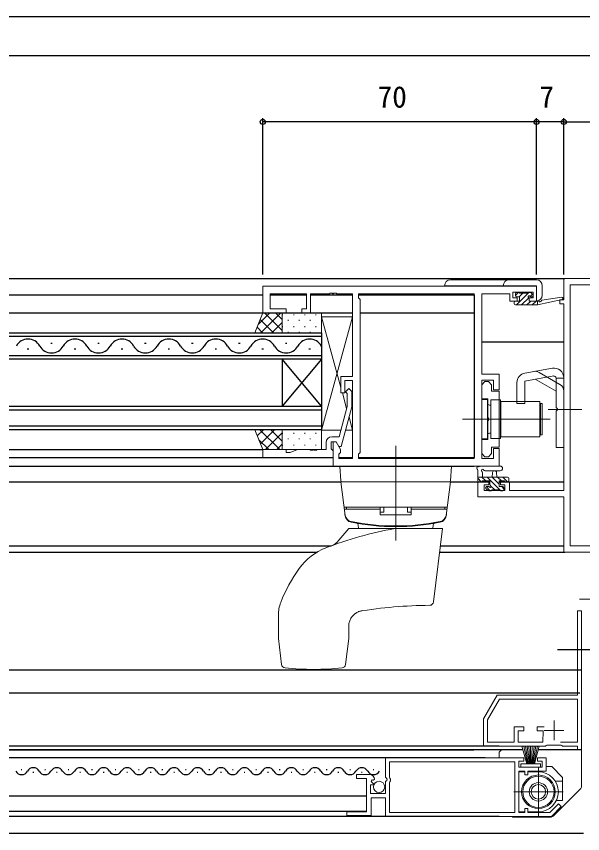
# Model space of a CAD drawing. Units: millimetres, scale not verified. Extents: x -437 to 438, y -554 to 551.
# Drawn here: x 148.2 to 293, y -325.2 to -116.2 of the extents above; entities that cross this region are included whole.
import ezdxf
from ezdxf.enums import TextEntityAlignment as Align

# ---------------------------------------------------------------- set-up
doc = ezdxf.new("R2010")
doc.units = ezdxf.units.MM
doc.header["$LTSCALE"] = 4
doc.layers.add('0-2_YKK_11', color=7, linetype='Continuous', lineweight=18)
doc.layers.add('0-5_YKK_13', color=4, linetype='Continuous', lineweight=18)
doc.layers.add('0-4_YKK_12', color=2, linetype='Continuous')
doc.layers.add('0-7_YKK_D', color=6, linetype='Continuous')
doc.styles.add('ＭＳ ゴシック', font='')
doc.styles.get('ＭＳ ゴシック').set_extended_font_data('MS Gothic')

msp = doc.modelspace()

# ---------------------------------------------------------------- linework, layer by layer
at = {"layer": '0-2_YKK_11'}
for p, q in [((285.701, -296.3), (285.701, -301.3)), ((288.201, -298.8), (283.201, -298.8))]:
    msp.add_line(p, q, dxfattribs=at)
at = {"layer": '0-2_YKK_11', "color": 211}
for points in [[(323.2, -183.2), (288.2, -183.2), (288.2, -188.7), (287.2, -188.7), (287.2, -189.7), (288.2, -189.7), (288.2, -237.47), (274.3, -237.47), (274.3, -235.2), (272, -235.2), (272, -236), (273.1, -236), (273.1, -237.47), (267.83, -237.47), (267.83, -236), (269, -236), (269, -235.2), (266.2, -235.2), (266.2, -239.1), (288.2, -239.1), (288.2, -253.2), (313.2, -253.2)], [(289.83, -251.57), (289.83, -184.83), (311.57, -184.83), (311.57, -191.109), (312.2, -192.2), (313.2, -192.2), (313.2, -184.83), (321.57, -184.83), (321.57, -196.2)], [(311.57, -251.57), (289.83, -251.57)]]:
    msp.add_lwpolyline(points, dxfattribs=at)
at = {"layer": '0-2_YKK_11'}
for points in [[(281.2, -185.2), (211.2, -185.2), (211.2, -192), (217.2, -192), (217.2, -191), (213.13, -191), (213.13, -187.13), (222.4, -187.13), (222.4, -191), (221.2, -191), (221.2, -192), (223.4, -192), (223.4, -187.13), (228.242, -187.13), (228.425, -187.01), (228.975, -187.01), (229.158, -187.13), (229.242, -187.13), (229.425, -187.01), (229.975, -187.01), (230.158, -187.13), (234.2, -187.13), (234.2, -208.3), (231.2, -208.3), (231.2, -212.5), (232.2, -212.5), (232.2, -209.3), (234.2, -209.3), (234.2, -229.27), (230.7, -229.27), (230.7, -228.2), (231.13, -227.77), (231.13, -226.957), (230, -225), (229.2, -225), (229.2, -231.2), (271.7, -231.2), (271.7, -226.7), (270.2, -226.7), (270.2, -229.27)], [(270.2, -229.27), (267.2, -229.27), (267.2, -209.2), (270.2, -209.2), (270.2, -211.7), (271.7, -211.7), (271.7, -207.7), (267.2, -207.7), (267.2, -187.13), (274.4, -187.13), (274.4, -187.93), (274.4, -189), (276.3, -189), (276.3, -188.2), (275.2, -188.2), (275.2, -186.7), (280.4, -186.7), (280.4, -188.2), (279.3, -188.2), (279.3, -189), (281.2, -189), (281.2, -185.2)], [(228.9, -223.7), (230.72, -223.7), (232.8, -215.939), (232.8, -212.649), (232.376, -212.224), (233.224, -211.376), (234, -212.152), (234, -216.097), (231.293, -226.2), (230.693, -226.2), (230, -225), (228.7, -225), (228.7, -226.8), (228.9, -227), (229.2, -227.3), (229.2, -229)], [(229.2, -229), (211.2, -229), (211.2, -227), (217.2, -227), (217.2, -227.7), (218.2, -227.7), (220.123, -227), (223.242, -227), (223.425, -227.12), (223.975, -227.12), (224.158, -227), (224.242, -227), (224.425, -227.12), (224.975, -227.12), (225.158, -227), (227.4, -227), (227.4, -225.2)], [(283.171, -297.9), (281.401, -297.9), (281.401, -298.9), (282.904, -298.9), (282.873, -301.8), (276.501, -301.8), (276.501, -298.9), (278.001, -298.9), (278.001, -297.9), (275.501, -297.9), (275.501, -301.8), (268.701, -301.8), (268.701, -296.068), (271.743, -290.8), (291.701, -290.8), (291.701, -301.8), (287.359, -301.8)], [(238.506, -310.1), (235.201, -310.1), (235.201, -311.1), (237.701, -311.1), (237.701, -319.6), (232.701, -319.6), (232.701, -320.6), (238.901, -320.6), (238.901, -316), (242.601, -316), (242.601, -320.8), (276.701, -320.8), (285.008, -320.8), (287.555, -318.254), (286.848, -317.546), (284.594, -319.8), (279.001, -319.8), (279.001, -318.8), (278.201, -318.8), (278.201, -319.8), (276.701, -319.8), (276.701, -309.2), (278.201, -309.2), (278.201, -310.2), (279.001, -310.2), (279.001, -309.2), (283.701, -309.2), (283.701, -305.8), (281.451, -305.8), (281.451, -306.7), (282.701, -306.7), (282.701, -308.2), (276.701, -308.2), (276.701, -306.7), (277.951, -306.7), (277.951, -305.8)], [(277.951, -305.8), (242.601, -305.8), (242.601, -310.731), (243.054, -311.271), (242.901, -311.6), (242.601, -311.9), (242.601, -314.9), (238.801, -314.9), (238.801, -312.7), (239.418, -312.7), (239.525, -312.441), (238.96, -311.876), (239.23, -311.408), (239.549, -311.493), (239.8, -311.282)]]:
    msp.add_lwpolyline(points, dxfattribs=at)
for points in [[(265.27, -229.27), (265.27, -187.13), (235.7, -187.13), (235.7, -188.2), (236.13, -188.63), (236.13, -227.77), (235.7, -228.2), (235.7, -229.27)], [(271.7, -212.024), (271.7, -226.374), (269.7, -226.374), (269.7, -227.999), (268.9, -228.799), (268, -228.799), (267.2, -227.999), (267.2, -224.399), (268.8, -224.399), (268.8, -219.658), (268.92, -219.474), (268.92, -218.924), (268.8, -218.741), (268.8, -213.999), (267.2, -213.999), (267.2, -210.399), (268, -209.599), (268.9, -209.599), (269.7, -210.399), (269.7, -212.024)], [(292.701, -303.8), (292.701, -268.2), (291.701, -268.2), (291.701, -289.8), (271.165, -289.8), (267.701, -295.8), (267.701, -302.8), (283.53, -302.8), (283.703, -302.7), (283.876, -302.6), (287.526, -302.6), (287.699, -302.7), (287.873, -302.8), (291.701, -302.8), (291.701, -303.8)], [(275.701, -306.8), (243.601, -306.8), (243.601, -310.842), (243.721, -311.025), (243.901, -311.3), (243.901, -311.7), (243.721, -311.975), (243.601, -312.158), (243.601, -319.8), (275.701, -319.8)]]:
    msp.add_lwpolyline(points, close=True, dxfattribs=at)
for centre, radius, start, end in [((228.9, -225.2), 1.5, 90.00001, 179.99999), ((238.506, -311.4), 1.3, 5.20582, 89.99997)]:
    msp.add_arc(centre, radius, start, end, dxfattribs=at)
at = {"layer": '0-4_YKK_12'}
for p, q in [((6.72, -116.2), (353.2, -116.2)), ((6.72, -126.2), (343.2, -126.2)), ((6.72, -183.2), (288.5, -183.2)), ((6.72, -187.4), (211.2, -187.4)), ((213.132, -187.4), (222.398, -187.4)), ((223.402, -187.4), (234.198, -187.4)), ((235.702, -187.4), (265.27, -187.4)), ((265.27, -187.4), (265.27, -228.97)), ((287.7, -188.7), (287.7, -188.607)), ((6.72, -192), (234.2, -192)), ((236.13, -192), (265.27, -192)), ((6.72, -197.1), (226.2, -197.1)), ((226.2, -198.1), (6.72, -198.1)), ((157, -199.74), (157.4, -199.74)), ((169, -199.74), (169.4, -199.74)), ((181, -199.74), (181.4, -199.74)), ((193, -199.74), (193.4, -199.74)), ((205, -199.74), (205.4, -199.74)), ((217, -199.74), (217.4, -199.74)), ((267.2, -199.4), (288.2, -199.4)), ((151, -201.26), (151.4, -201.26)), ((163, -201.26), (163.4, -201.26)), ((175, -201.26), (175.4, -201.26)), ((187, -201.26), (187.4, -201.26)), ((199, -201.26), (199.4, -201.26)), ((211, -201.26), (211.4, -201.26)), ((223, -201.26), (223.4, -201.26)), ((6.72, -202.9), (226.2, -202.9)), ((216.2, -203.9), (216.2, -215.9)), ((226.2, -203.9), (216.2, -215.9)), ((226.2, -215.9), (216.2, -203.9)), ((226.2, -203.9), (226.2, -215.9)), ((6.72, -215.9), (226.2, -215.9)), ((226.2, -216.9), (6.72, -216.9)), ((6.72, -220.9), (226.2, -220.9)), ((6.72, -227), (211.2, -227)), ((6.72, -229), (229.2, -229)), ((230.702, -229), (234.198, -229)), ((235.702, -229), (265.27, -229)), ((6.72, -231.2), (265.27, -231.2)), ((6.72, -235.2), (231.2, -235.2)), ((259.2, -235.2), (269.3, -235.2)), ((271.7, -235.2), (288.2, -235.2)), ((6.72, -251.57), (228.817, -251.57)), ((256.663, -251.57), (288.2, -251.57)), ((6.72, -253.2), (225.129, -253.2)), ((256.463, -253.2), (288.5, -253.2)), ((302.006, -278.2), (286.581, -278.2)), ((6.72, -283.3), (292.701, -283.3)), ((6.72, -289.2), (292.314, -289.2)), ((271.701, -302.8), (6.72, -302.8)), ((277.759, -303.8), (6.72, -303.8)), ((6.72, -303.8), (265.21, -303.8)), ((292.701, -303.8), (281.644, -303.8)), ((268.091, -305.8), (6.72, -305.8)), ((149.644, -308.84), (149.444, -308.84)), ((155.644, -308.84), (155.444, -308.84)), ((161.644, -308.84), (161.444, -308.84)), ((167.644, -308.84), (167.444, -308.84)), ((173.644, -308.84), (173.444, -308.84)), ((179.644, -308.84), (179.444, -308.84)), ((185.644, -308.84), (185.444, -308.84)), ((191.644, -308.84), (191.444, -308.84)), ((197.644, -308.84), (197.444, -308.84)), ((203.644, -308.84), (203.444, -308.84)), ((209.644, -308.84), (209.444, -308.84)), ((215.644, -308.84), (215.444, -308.84)), ((221.644, -308.84), (221.444, -308.84)), ((227.644, -308.84), (227.444, -308.84)), ((233.644, -308.84), (233.444, -308.84)), ((239.644, -308.84), (239.444, -308.84)), ((152.644, -309.6), (152.444, -309.6)), ((158.644, -309.6), (158.444, -309.6)), ((164.644, -309.6), (164.444, -309.6)), ((170.644, -309.6), (170.444, -309.6)), ((176.644, -309.6), (176.444, -309.6)), ((182.644, -309.6), (182.444, -309.6)), ((188.644, -309.6), (188.444, -309.6)), ((194.644, -309.6), (194.444, -309.6)), ((200.644, -309.6), (200.444, -309.6)), ((206.644, -309.6), (206.444, -309.6)), ((212.644, -309.6), (212.444, -309.6)), ((218.644, -309.6), (218.444, -309.6)), ((224.644, -309.6), (224.444, -309.6)), ((230.644, -309.6), (230.444, -309.6)), ((236.644, -309.6), (236.444, -309.6)), ((237.701, -315.6), (6.72, -315.6)), ((237.616, -319.509), (6.72, -319.5)), ((271.701, -320.8), (6.72, -320.8)), ((293.201, -325.2), (6.72, -325.2))]:
    msp.add_line(p, q, dxfattribs=at)
for points in [[(226.2, -197.1), (226.2, -203.9), (6.72, -203.9)], [(226.2, -215.9), (226.2, -221.9), (6.72, -221.9)]]:
    msp.add_lwpolyline(points, dxfattribs=at)
for centre, radius, start, end in [((151.2, -202.177), 3.437, 29.20254, 150.79746), ((157.2, -198.823), 3.437, 209.20254, 330.79746), ((163.2, -202.177), 3.437, 29.20254, 150.79746), ((169.2, -198.823), 3.437, 209.20254, 330.79746), ((175.2, -202.177), 3.437, 29.20254, 150.79746), ((181.2, -198.823), 3.437, 209.20254, 330.79746), ((187.2, -202.177), 3.437, 29.20254, 150.79746), ((193.2, -198.823), 3.437, 209.20254, 330.79746), ((199.2, -202.177), 3.437, 29.20254, 150.79746), ((205.2, -198.823), 3.437, 209.20254, 330.79746), ((211.2, -202.177), 3.437, 29.20254, 150.79746), ((217.2, -198.823), 3.437, 209.20254, 330.79746), ((223.2, -202.177), 3.437, 29.20254, 150.79746), ((149.544, -308.382), 1.718, 209.20254, 330.79746), ((152.544, -310.058), 1.718, 29.20254, 150.79746), ((155.544, -308.382), 1.718, 209.20254, 330.79746), ((158.544, -310.058), 1.718, 29.20254, 150.79746), ((161.544, -308.382), 1.718, 209.20254, 330.79746), ((164.544, -310.058), 1.718, 29.20254, 150.79746), ((167.544, -308.382), 1.718, 209.20254, 330.79746), ((170.544, -310.058), 1.718, 29.20254, 150.79746), ((173.544, -308.382), 1.718, 209.20254, 330.79746), ((176.544, -310.058), 1.718, 29.20254, 150.79746), ((179.544, -308.382), 1.718, 209.20254, 330.79746), ((182.544, -310.058), 1.718, 29.20254, 150.79746), ((185.544, -308.382), 1.718, 209.20254, 330.79746), ((188.544, -310.058), 1.718, 29.20254, 150.79746), ((191.544, -308.382), 1.718, 209.20254, 330.79746), ((194.544, -310.058), 1.718, 29.20254, 150.79746), ((197.544, -308.382), 1.718, 209.20254, 330.79746), ((200.544, -310.058), 1.718, 29.20254, 150.79746), ((203.544, -308.382), 1.718, 209.20254, 330.79746), ((206.544, -310.058), 1.718, 29.20254, 150.79746), ((209.544, -308.382), 1.718, 209.20254, 330.79746), ((212.544, -310.058), 1.718, 29.20254, 150.79746), ((215.544, -308.382), 1.718, 209.20254, 330.79746), ((218.544, -310.058), 1.718, 29.20254, 150.79746), ((221.544, -308.382), 1.718, 209.20254, 330.79746), ((224.544, -310.058), 1.718, 29.20254, 150.79746), ((227.544, -308.382), 1.718, 209.20254, 330.79746), ((230.544, -310.058), 1.718, 29.20254, 150.79746), ((233.544, -308.382), 1.718, 209.20254, 330.79746), ((236.544, -310.058), 1.718, 29.20254, 150.79746), ((239.544, -308.382), 1.718, 209.20254, 330.79746)]:
    msp.add_arc(centre, radius, start, end, dxfattribs=at)
at = {"layer": '0-5_YKK_13'}
for p, q in [((259.202, -183.58), (281.202, -183.58)), ((281.202, -185.08), (257.702, -185.08)), ((281.202, -188.98), (281.202, -185.08)), ((282.702, -185.08), (282.702, -187.48)), ((275.802, -187.563), (276.565, -186.8)), ((275.802, -187.6), (275.802, -187.1)), ((276.059, -190), (279.259, -186.8)), ((276.102, -186.8), (276.602, -186.8)), ((276.802, -187), (278.802, -187)), ((276.812, -187.9), (277.712, -187)), ((279.002, -186.8), (279.602, -186.8)), ((279.574, -187.833), (280.166, -187.24)), ((280.102, -187.9), (279.763, -187.9)), ((279.814, -186.888), (280.314, -187.388)), ((282.613, -188.82), (287.652, -188.004)), ((275.502, -189.7), (275.502, -189.3)), ((275.523, -189.189), (275.691, -189.021)), ((275.802, -189), (276.902, -189)), ((275.802, -190), (281.5, -190)), ((277.406, -190), (279.235, -188.171)), ((278.753, -190), (279.753, -189)), ((280.1, -190), (281.1, -189)), ((281.447, -190), (281.5, -189.947)), ((281.5, -190), (287.766, -188.593)), ((281.5, -189), (281.587, -188.986)), ((281.5, -190), (281.5, -189)), ((213.003, -192.001), (210.037, -194.968)), ((215.832, -192.001), (210.732, -197.101)), ((216.2, -196.521), (211.68, -192.001)), ((216.2, -193.692), (214.508, -192.001)), ((213.951, -197.101), (210.538, -193.688)), ((216.29, -192.421), (216.29, -192.621)), ((217.705, -193.836), (217.705, -194.036)), ((219.12, -192.421), (219.12, -192.621)), ((220.535, -193.836), (220.535, -194.036)), ((221.95, -192.421), (221.95, -192.621)), ((223.365, -193.836), (223.365, -194.036)), ((224.78, -192.421), (224.78, -192.621)), ((226.195, -193.836), (226.195, -194.036)), ((231.2, -211.125), (226.2, -193)), ((234.2, -193), (226.2, -222)), ((211.123, -197.101), (209.742, -195.719)), ((216.2, -194.461), (213.56, -197.101)), ((216.29, -195.451), (216.29, -195.651)), ((219.12, -195.451), (219.12, -195.651)), ((221.95, -195.451), (221.95, -195.651)), ((224.78, -195.451), (224.78, -195.651)), ((217.705, -196.866), (217.705, -197.066)), ((220.535, -196.866), (220.535, -197.066)), ((223.365, -196.866), (223.365, -197.066)), ((226.195, -196.866), (226.195, -197.066)), ((278.266, -207.408), (285.266, -206.173)), ((278.2, -209.45), (285.613, -208.143)), ((286.2, -212.039), (280.893, -208.975)), ((287.2, -210.307), (281.893, -207.243)), ((286.2, -208.635), (286.2, -216.2)), ((286.2, -208.7), (288.2, -208.7)), ((288.2, -226.45), (288.2, -208.635)), ((276.2, -209.87), (276.2, -215.2)), ((278.2, -209.45), (278.2, -215.2)), ((232.666, -216.439), (231.579, -212.5)), ((268.7, -214.199), (267.2, -214.199)), ((267.2, -214.199), (267.2, -224.199)), ((268.7, -214.199), (268.7, -224.199)), ((276.2, -215.2), (278.2, -215.2)), ((282.1, -214.699), (282.1, -223.699)), ((282.7, -223.199), (282.7, -215.199)), ((269.5, -215.599), (269.2, -215.599)), ((269.5, -222.799), (269.5, -215.599)), ((272.1, -216.199), (272, -216.199)), ((282.2, -216.199), (282.1, -216.199)), ((284.2, -216.7), (292.83, -216.7)), ((286.6, -216.6), (286.2, -216.2)), ((286.6, -216.8), (286.2, -217.2)), ((286.2, -217.2), (286.2, -226.45)), ((286.6, -216.6), (286.6, -216.8)), ((234.2, -222), (233.296, -218.724)), ((284.7, -219.199), (262.27, -219.199)), ((211.388, -221.901), (209.816, -223.472)), ((215.567, -227.001), (210.467, -221.901)), ((214.216, -221.901), (210.613, -225.504)), ((216.2, -222.745), (211.945, -227.001)), ((216.2, -224.805), (213.296, -221.901)), ((216.2, -221.977), (216.124, -221.901)), ((216.29, -222.721), (216.29, -222.921)), ((219.12, -222.721), (219.12, -222.921)), ((221.95, -222.721), (221.95, -222.921)), ((224.78, -222.721), (224.78, -222.921)), ((269.5, -222.799), (269.2, -222.799)), ((282.2, -222.199), (282.1, -222.199)), ((212.739, -227.001), (210.207, -224.469)), ((216.2, -225.574), (214.773, -227.001)), ((217.705, -224.136), (217.705, -224.336)), ((220.535, -224.136), (220.535, -224.336)), ((223.365, -224.136), (223.365, -224.336)), ((226.195, -224.136), (226.195, -224.336)), ((267.2, -224.199), (268.7, -224.199)), ((272.1, -223.699), (282.1, -223.699)), ((216.29, -225.751), (216.29, -225.951)), ((219.12, -225.751), (219.12, -225.951)), ((221.95, -225.751), (221.95, -225.951)), ((224.78, -225.751), (224.78, -225.951)), ((245.2, -226), (245.2, -250.2)), ((286.2, -226.45), (288.2, -226.45)), ((230.955, -231.2), (259.445, -231.2)), ((231.189, -235.012), (230.955, -231.2)), ((259.445, -231.2), (259.211, -235.012)), ((271.928, -231.2), (266.766, -231.2)), ((266.2, -234.9), (266.2, -232.22)), ((266.2, -234), (273.8, -234)), ((268.216, -235), (267.216, -234)), ((267.4, -232.82), (267.4, -234)), ((271.928, -232.4), (267.967, -232.403)), ((271.863, -237.3), (268.563, -234)), ((269.9, -234), (270.002, -232.856)), ((271.7, -235.79), (269.91, -234)), ((271.1, -234), (270.998, -232.856)), ((272.257, -235), (271.257, -234)), ((273.804, -235.2), (272.605, -234)), ((231.2, -235.2), (259.2, -235.2)), ((232.263, -243.858), (231.2, -235.2)), ((231.388, -235.2), (259.012, -235.2)), ((258.137, -243.858), (259.2, -235.2)), ((267.069, -235.2), (266.2, -234.331)), ((267.1, -235.2), (266.5, -235.2)), ((273.8, -235.2), (273.2, -235.2)), ((274.1, -234.3), (274.1, -234.9)), ((268.788, -237.412), (268.288, -236.912)), ((269.369, -237.5), (268.325, -236.456)), ((268.5, -236.4), (268.839, -236.4)), ((269.6, -237.5), (269, -237.5)), ((270.516, -237.3), (269.537, -236.321)), ((271.9, -237.3), (269.8, -237.3)), ((272.059, -237.496), (271.904, -237.341)), ((272.6, -237.5), (272.1, -237.5)), ((272.9, -236.99), (272.31, -236.4)), ((272.9, -236.7), (272.9, -237.2)), ((231.998, -241.7), (258.402, -241.7)), ((232.1, -242.2), (241.2, -242.2)), ((232.1, -242.2), (232.224, -243.617)), ((232.6, -241.7), (241.2, -241.7)), ((232.6, -241.7), (232.6, -242.2)), ((241.2, -243.7), (241.2, -241.7)), ((242.2, -241.7), (242.2, -242.967)), ((248.2, -241.7), (248.2, -242.967)), ((249.2, -243.7), (249.2, -241.7)), ((257.8, -241.7), (249.2, -241.7)), ((258.3, -242.2), (249.2, -242.2)), ((257.8, -241.7), (257.8, -242.2)), ((258.3, -242.2), (258.176, -243.617)), ((241.2, -242.967), (242.2, -242.967)), ((241.2, -243.7), (249.2, -243.7)), ((249.2, -242.967), (248.2, -242.967)), ((235.665, -247.2), (235.65, -246.319)), ((254.735, -247.2), (254.75, -246.319)), ((230.701, -250.179), (233.2, -247.2)), ((233.2, -247.2), (257.2, -247.2)), ((254.901, -265.926), (257.2, -247.2)), ((292.2, -265.2), (307.2, -265.2)), ((215.2, -275.139), (215.2, -269.354)), ((233.2, -275.139), (233.2, -272.159)), ((215.207, -275.261), (216.027, -281.933)), ((232.373, -281.933), (233.193, -275.261)), ((278.701, -307.35), (277.493, -302.8)), ((277.935, -302.8), (278.901, -307.35)), ((279.101, -307.35), (278.376, -302.8)), ((278.818, -302.8), (279.301, -307.35)), ((279.501, -307.35), (279.259, -302.8)), ((279.701, -302.8), (279.701, -307.35)), ((279.901, -307.35), (280.143, -302.8)), ((280.584, -302.8), (280.101, -307.35)), ((280.301, -307.35), (281.026, -302.8)), ((281.467, -302.8), (280.501, -307.35)), ((280.701, -307.35), (281.909, -302.8)), ((271.701, -304.4), (272.302, -303.799)), ((271.701, -304.4), (271.701, -305.8)), ((292.701, -313.086), (292.701, -303.5)), ((281.701, -320.8), (281.701, -308.2)), ((283.702, -308), (285.102, -308)), ((285.102, -308), (287.902, -310.8)), ((278.185, -309.4), (276.702, -309.4)), ((281.702, -309.4), (279.019, -309.4)), ((287.902, -310.8), (287.902, -316.7)), ((286.029, -311.8), (287.902, -311.8)), ((275.401, -314.5), (288.001, -314.5)), ((285.494, -320.707), (292.408, -313.793)), ((285.494, -320.707), (292.208, -313.993)), ((286.303, -316.7), (287.902, -316.7)), ((278.185, -319.6), (276.702, -319.6)), ((281.702, -319.6), (279.019, -319.6)), ((275.501, -321), (284.808, -321)), ((275.501, -321), (284.808, -321))]:
    msp.add_line(p, q, dxfattribs=at)
for points in [[(276.902, -189), (276.902, -187.9), (276.102, -187.9)], [(279.302, -188.361), (279.302, -189), (281.5, -189)], [(234.2, -208), (234.2, -193), (226.2, -193), (226.2, -222), (231.176, -222)], [(232.418, -222), (234.2, -222), (234.2, -209.6)], [(282.1, -214.699), (272.1, -214.699), (272.1, -223.699)], [(282.7, -223.199), (282.2, -223.199), (282.2, -215.199), (282.7, -215.199)], [(272.1, -222.199), (272, -222.199), (272, -216.199)], [(269.3, -235.939), (269.3, -235), (267.3, -235)], [(273, -235), (271.7, -235), (271.7, -236.4), (272.6, -236.4)]]:
    msp.add_lwpolyline(points, dxfattribs=at)
for points in [[(216.2, -197.101), (209.2, -197.101), (211.2, -192.001), (216.2, -192.001)], [(216.2, -192.001), (216.2, -197.101), (226.2, -197.101), (226.2, -192.001)], [(269.5, -214.249), (269.5, -224.149), (272, -224.149), (272, -214.249)], [(216.2, -221.901), (209.2, -221.901), (211.2, -227.001), (216.2, -227.001)], [(216.2, -227.001), (216.2, -221.901), (226.2, -221.901), (226.2, -227.001)], [(282.201, -307.35), (282.201, -308.2), (277.201, -308.2), (277.201, -307.35)]]:
    msp.add_lwpolyline(points, close=True, dxfattribs=at)
for centre, radius in [((281.701, -314.5), 4.3), ((281.701, -314.5), 4), ((240.951, -313.255), 1.45), ((281.701, -314.5), 2.35), ((281.701, -314.5), 1.85)]:
    msp.add_circle(centre, radius, dxfattribs=at)
for centre, radius, start, end in [((259.202, -185.08), 1.5, 90, 180), ((274.202, -185.08), 1.5, 90, 180), ((281.202, -185.08), 1.5, 0, 90), ((276.102, -187.1), 0.3, 90, 180), ((276.102, -187.6), 0.3, 180, 270), ((276.602, -187), 0.2, 0, 90), ((279.002, -187), 0.2, 90, 180), ((279.302, -187.9), 0.25, 33.05573, 236.94427), ((279.763, -187.6), 0.3, 213.05573, 270), ((279.602, -187.1), 0.3, 45, 90), ((280.102, -187.6), 0.3, 270, 45), ((281.202, -187.48), 1.5, 270, 0), ((287.7, -188.3), 0.3, 282.65862, 99.19754), ((275.802, -189.3), 0.3, 90, 180), ((275.802, -189.7), 0.3, 180, 270), ((279.002, -188.361), 0.3, 0, 56.94427), ((281.635, -189.282), 0.3, 39.19754, 99.19754), ((282.1, -188.903), 0.3, 219.19754, 339.19754), ((282.661, -189.116), 0.3, 99.19754, 159.19754), ((285.7, -208.635), 2.5, 0, 100), ((278.7, -209.87), 2.5, 100, 180), ((280.893, -208.975), 2, 60, 100), ((285.7, -208.672), 0.5, 0, 100), ((286.2, -212.039), 2, 0, 60), ((269.2, -215.099), 0.5, 180, 270), ((269.2, -223.299), 0.5, 90, 180), ((266.2, -231.7), 0.3, 79.47122, 240), ((265.9, -232.22), 0.3, 0, 60), ((266.31, -231.11), 0.3, 259.47122, 319.47122), ((266.766, -231.5), 0.3, 90, 139.47122), ((271.928, -231.8), 0.6, 270.04023, 90.04023), ((267.4, -232.3), 0.3, 19.18976, 240), ((267.1, -232.82), 0.3, 0, 60), ((267.967, -232.103), 0.3, 199.18976, 270.04023), ((270.5, -232.9), 0.5, 5.09207, 174.90793), ((273.8, -234.3), 0.3, 0, 90), ((231.388, -235), 0.2, 183.5, 270), ((259.012, -235), 0.2, 270, 356.5), ((266.5, -234.9), 0.3, 180, 270), ((267.1, -235), 0.2, 270, 0), ((269.6, -235.939), 0.3, 180, 236.94427), ((273.2, -235), 0.2, 180, 270), ((273.8, -234.9), 0.3, 270, 0), ((268.5, -236.7), 0.3, 90, 225), ((269, -237.2), 0.3, 225, 270), ((268.839, -236.7), 0.3, 33.05573, 90), ((269.3, -236.4), 0.25, 213.05573, 56.94427), ((269.6, -237.3), 0.2, 270, 0), ((272.1, -237.3), 0.2, 180, 270), ((272.6, -236.7), 0.3, 0, 90), ((272.6, -237.2), 0.3, 270, 0), ((234.216, -243.442), 2, 185, 258.64775), ((234.226, -243.437), 2, 187, 258.65826), ((234.248, -243.615), 2, 187, 258.68116), ((256.152, -243.615), 2, 281.31884, 353), ((256.174, -243.437), 2, 281.34174, 353), ((256.184, -243.442), 2, 281.35225, 355), ((245.2, -188.734), 57.8, 258.64775, 281.35225), ((245.2, -188.726), 57.8, 258.65826, 281.34116), ((245.2, -188.9), 57.8, 258.68116, 281.31884), ((235.15, -246.327), 0.5, 1, 80.07331), ((255.25, -246.327), 0.5, 99.92669, 179), ((261.9, -341.7), 96.004, 100.15586, 111.10054), ((226.87, -246.965), 5, 290.29251, 320), ((232.738, -266.127), 15, 111.10054, 144.32281), ((253.046, -280.708), 40, 144.32281, 158.51499), ((224.2, -269.354), 9, 158.51499, 180), ((254.902, -386.8), 120, 90.47042, 99.2391), ((253.908, -265.804), 1, 270.47042, 353), ((237.2, -272.159), 4, 98.77765, 180), ((216.2, -275.139), 1, 180, 187), ((232.2, -275.139), 1, 353, 360), ((217.019, -281.811), 1, 187, 263.80105), ((231.381, -281.811), 1, 276.19895, 353), ((224.2, -215.7), 67.5, 263.80105, 276.19895), ((281.702, -314.5), 5.1, 270, 90), ((291.701, -313.086), 1, 315.00004, 0.00004), ((275.501, -320), 1, 233.13171, 270), ((275.501, -320), 1, 233.1335, 270), ((284.787, -320), 1, 270, 314.99946), ((284.787, -320), 1, 270, 314.99946)]:
    msp.add_arc(centre, radius, start, end, dxfattribs=at)
at = {"layer": '0-7_YKK_D'}
for p, q in [((211.2, -182.2), (211.2, -142.2)), ((281.2, -143.2), (211.2, -143.2)), ((281.2, -182.2), (281.2, -142.2)), ((281.2, -182.2), (281.2, -142.2)), ((288.2, -143.2), (281.2, -143.2)), ((288.2, -182.2), (288.2, -142.2)), ((288.2, -182.2), (288.2, -142.2)), ((288.2, -143.2), (323.2, -143.2))]:
    msp.add_line(p, q, dxfattribs=at)
for centre in [(211.2, -143.2), (281.2, -143.2), (281.2, -143.2), (288.2, -143.2), (288.2, -143.2)]:
    msp.add_circle(centre, 0.637, dxfattribs=at)

# ---------------------------------------------------------------- texts
at = {"layer": '0-7_YKK_D', "style": 'ＭＳ ゴシック'}
for s, p in [('70', (240.575, -141.2)), ('7', (281.951, -141.2))]:
    msp.add_text(s, height=5.499, dxfattribs=at).set_placement(p, align=Align.BOTTOM_LEFT)

doc.saveas('drawing.dxf')
